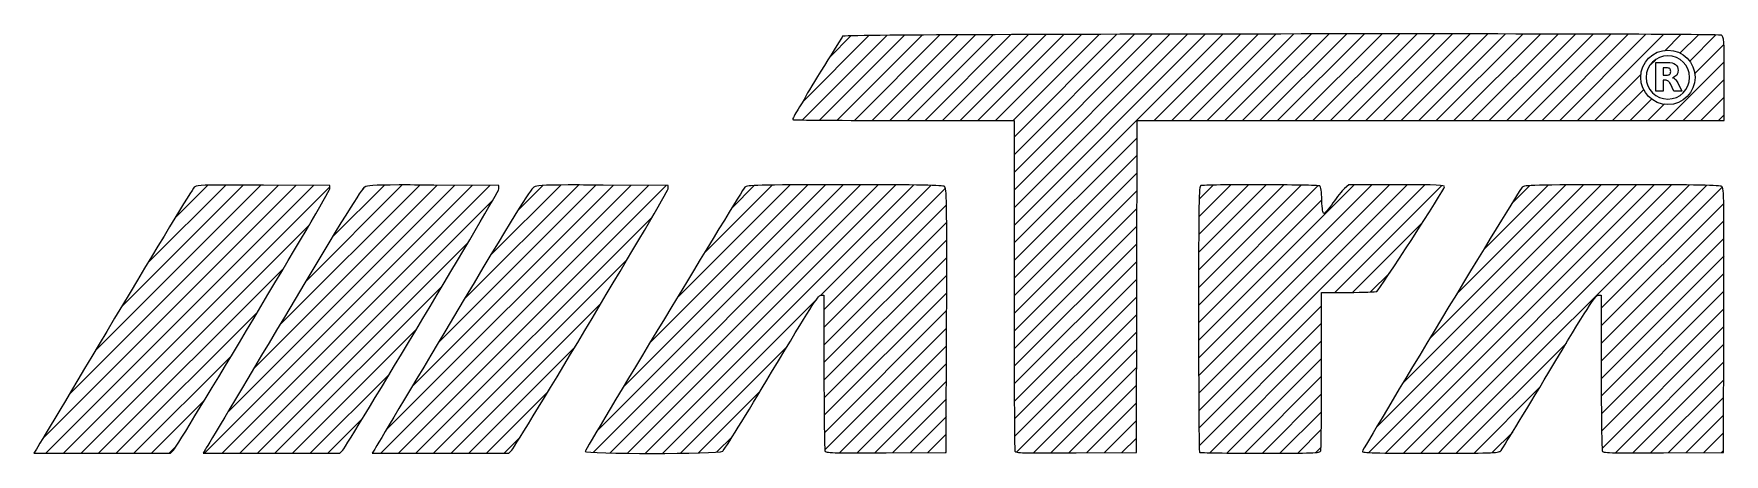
# Model space of a CAD drawing. Extents: x 514 to 729, y 439 to 493.
import ezdxf

# ---------------------------------------------------------------- set-up
doc = ezdxf.new("R2010")
doc.units = 0
doc.layers.get('0').update_dxf_attribs({"linetype": 'CONTINUOUS'})
doc.layers.add('LAYER_1', color=7, linetype='CONTINUOUS')

msp = doc.modelspace()

# ---------------------------------------------------------------- linework, layer by layer
at = {"linetype": 'Continuous'}
for p, q in [((611.88, 481.66), (622.65, 492.44)), ((611.95, 483.98), (620.38, 492.41)), ((614.1, 481.64), (624.92, 492.46)), ((615.39, 489.66), (618.1, 492.38)), ((616.33, 481.62), (627.18, 492.47)), ((618.56, 481.61), (629.43, 492.49)), ((620.8, 481.61), (631.69, 492.5)), ((623.04, 481.6), (633.95, 492.51)), ((625.28, 481.6), (636.2, 492.52)), ((627.53, 481.6), (638.46, 492.53)), ((629.77, 481.6), (640.71, 492.54)), ((632.02, 481.6), (642.96, 492.54)), ((634.26, 481.6), (645.22, 492.55)), ((636.51, 481.6), (647.47, 492.56)), ((638.75, 481.6), (649.72, 492.56)), ((638.87, 466), (665.47, 492.6)), ((638.87, 470.49), (660.97, 492.59)), ((638.87, 468.24), (663.22, 492.59)), ((638.87, 477.22), (654.22, 492.58)), ((638.87, 474.98), (656.47, 492.58)), ((638.87, 472.73), (658.72, 492.58)), ((638.87, 479.47), (651.97, 492.57)), ((656.71, 481.6), (667.71, 492.6)), ((658.96, 481.6), (669.96, 492.6)), ((661.2, 481.6), (672.21, 492.61)), ((663.45, 481.6), (674.46, 492.61)), ((665.69, 481.6), (676.7, 492.61)), ((667.94, 481.6), (678.95, 492.61)), ((670.18, 481.6), (681.2, 492.61)), ((672.43, 481.6), (683.45, 492.61)), ((674.67, 481.6), (685.69, 492.61)), ((676.92, 481.6), (687.94, 492.61)), ((679.16, 481.6), (690.18, 492.62)), ((681.41, 481.6), (692.43, 492.62)), ((683.65, 481.6), (694.67, 492.61)), ((685.9, 481.6), (696.91, 492.61)), ((688.14, 481.6), (699.16, 492.61)), ((690.39, 481.6), (701.4, 492.61)), ((692.63, 481.6), (703.64, 492.61)), ((694.88, 481.6), (705.89, 492.6)), ((697.13, 481.6), (708.13, 492.6)), ((699.37, 481.6), (710.37, 492.6)), ((701.62, 481.6), (712.61, 492.59)), ((703.86, 481.6), (714.85, 492.58)), ((706.11, 481.6), (717.08, 492.58)), ((708.35, 481.6), (719.32, 492.57)), ((710.6, 481.6), (721.55, 492.56)), ((721.72, 490.48), (723.78, 492.54)), ((723.65, 490.16), (726.01, 492.52)), ((724.86, 489.12), (728.22, 492.49)), ((725.5, 487.53), (729.25, 491.28)), ((719.92, 488.68), (720.54, 489.3)), ((721.82, 481.6), (729.29, 489.07)), ((712.84, 481.6), (718.74, 487.5)), ((722.76, 487.03), (722.9, 487.17)), ((724.07, 481.6), (729.29, 486.82)), ((715.09, 481.6), (719.05, 485.56)), ((717.33, 481.6), (720.09, 484.36)), ((726.31, 481.6), (729.29, 484.58)), ((719.58, 481.6), (721.69, 483.71)), ((728.56, 481.6), (729.29, 482.33)), ((638.87, 463.75), (654.53, 479.41)), ((638.87, 461.51), (654.52, 477.16)), ((638.87, 459.26), (654.52, 474.91)), ((515.18, 441.1), (547.43, 473.34)), ((515.57, 439.23), (549.66, 473.33)), ((517.81, 439.23), (551.73, 473.15)), ((518.52, 446.68), (545.19, 473.35)), ((521.85, 452.26), (542.96, 473.36)), ((525.18, 457.83), (540.72, 473.37)), ((528.54, 463.44), (538.48, 473.37)), ((531.98, 469.12), (536.21, 473.35)), ((535.77, 439.23), (569.88, 473.34)), ((538.02, 439.23), (572.11, 473.33)), ((538.7, 444.41), (567.65, 473.35)), ((540.26, 439.23), (572.5, 471.47)), ((542.03, 449.98), (565.41, 473.37)), ((545.34, 455.54), (563.18, 473.38)), ((548.67, 461.11), (560.94, 473.39)), ((552.05, 466.74), (558.69, 473.37)), ((555.93, 472.86), (556.2, 473.13)), ((558.22, 439.23), (592.32, 473.34)), ((558.89, 442.15), (590.09, 473.35)), ((560.47, 439.23), (594.56, 473.32)), ((562.22, 447.72), (587.86, 473.36)), ((565.54, 453.28), (585.63, 473.37)), ((568.85, 458.84), (583.39, 473.38)), ((572.2, 464.44), (581.15, 473.38)), ((575.7, 470.18), (578.85, 473.33)), ((585.26, 439.33), (619.33, 473.4)), ((585.77, 442.08), (617.09, 473.4)), ((587.43, 439.26), (621.58, 473.4)), ((589.1, 447.66), (614.84, 473.4)), ((589.64, 439.22), (623.81, 473.39)), ((591.88, 439.21), (626.04, 473.38)), ((592.51, 453.31), (612.59, 473.4)), ((595.94, 458.99), (610.34, 473.39)), ((599.41, 464.71), (608.08, 473.37)), ((602.95, 470.49), (605.77, 473.32)), ((614.25, 459.34), (628.25, 473.34)), ((614.66, 457.5), (630.13, 472.97)), ((638.87, 457.02), (654.51, 472.66)), ((662.36, 453.57), (682.19, 473.4)), ((662.36, 462.55), (673.2, 473.39)), ((662.36, 460.31), (675.42, 473.36)), ((662.36, 458.06), (677.6, 473.3)), ((662.36, 455.82), (678.06, 471.51)), ((662.37, 449.09), (686.69, 473.41)), ((662.37, 464.8), (670.97, 473.4)), ((662.37, 451.33), (684.44, 473.4)), ((662.38, 467.06), (668.73, 473.41)), ((662.38, 446.86), (688.93, 473.41)), ((662.39, 469.32), (666.47, 473.4)), ((662.39, 444.62), (691.17, 473.39)), ((662.44, 471.6), (664.2, 473.37)), ((679.72, 459.71), (693.32, 473.31)), ((684.03, 439.32), (718.12, 473.4)), ((685.01, 442.54), (715.87, 473.4)), ((686.21, 439.26), (720.36, 473.4)), ((688.35, 448.13), (713.62, 473.4)), ((688.44, 439.24), (722.6, 473.4)), ((690.68, 439.24), (724.83, 473.38)), ((691.76, 453.78), (711.38, 473.4)), ((692.93, 439.24), (727.04, 473.34)), ((695.2, 459.47), (709.12, 473.39)), ((698.67, 465.18), (706.86, 473.37)), ((702.22, 470.98), (704.54, 473.3)), ((713.63, 457.69), (729.04, 473.11)), ((562.71, 439.23), (592.78, 469.3)), ((614.66, 455.26), (630.26, 470.86)), ((638.87, 454.78), (654.51, 470.41)), ((713.63, 455.45), (729.23, 471.04)), ((520.06, 439.23), (549.11, 468.29)), ((614.66, 453.01), (630.29, 468.64)), ((638.87, 452.53), (654.5, 468.16)), ((681.97, 459.71), (690.91, 468.65)), ((713.63, 453.2), (729.26, 468.83)), ((542.51, 439.23), (569.34, 466.07)), ((614.66, 450.77), (630.29, 466.41)), ((638.88, 450.3), (654.5, 465.91)), ((713.63, 450.96), (729.26, 466.59)), ((522.3, 439.23), (545.87, 462.81)), ((564.96, 439.23), (589.56, 463.84)), ((614.66, 448.53), (630.29, 464.16)), ((638.89, 448.06), (654.49, 463.66)), ((713.63, 448.71), (729.27, 464.35)), ((614.67, 446.29), (630.29, 461.91)), ((638.9, 445.82), (654.49, 461.41)), ((684.27, 459.77), (686.72, 462.22)), ((713.64, 446.48), (729.26, 462.1)), ((544.75, 439.23), (566.07, 460.55)), ((594.13, 439.22), (613.7, 458.79)), ((614.68, 444.06), (630.29, 459.66)), ((638.91, 443.59), (654.48, 459.16)), ((713.65, 444.25), (729.26, 459.85)), ((524.55, 439.23), (542.56, 457.25)), ((567.2, 439.23), (586.26, 458.29)), ((614.71, 441.84), (630.28, 457.41)), ((638.93, 441.36), (654.48, 456.91)), ((662.41, 442.4), (678.03, 458.01)), ((713.68, 442.03), (729.25, 457.6)), ((547, 439.23), (562.74, 454.98)), ((614.78, 439.67), (630.28, 455.16)), ((639.21, 439.39), (654.47, 454.66)), ((662.45, 440.18), (678.03, 455.77)), ((713.74, 439.84), (729.25, 455.35)), ((569.45, 439.23), (582.91, 452.69)), ((596.39, 439.24), (609.94, 452.79)), ((616.64, 439.28), (630.27, 452.91)), ((641.32, 439.27), (654.47, 452.41)), ((663.8, 439.29), (678.03, 453.52)), ((695.18, 439.24), (709.2, 453.26)), ((715.43, 439.29), (729.24, 453.1)), ((526.79, 439.23), (539.2, 451.64)), ((618.87, 439.26), (630.26, 450.66)), ((643.56, 439.26), (654.46, 450.16)), ((666.01, 439.26), (678.03, 451.28)), ((717.65, 439.27), (729.23, 450.85)), ((549.24, 439.23), (559.36, 449.35)), ((621.12, 439.27), (630.26, 448.41)), ((645.82, 439.27), (654.46, 447.91)), ((668.24, 439.24), (678.03, 449.03)), ((719.9, 439.27), (729.23, 448.59)), ((529.04, 439.23), (535.78, 445.98)), ((571.69, 439.23), (579.51, 447.05)), ((598.68, 439.28), (606.56, 447.16)), ((623.38, 439.28), (630.25, 446.16)), ((648.08, 439.29), (654.45, 445.66)), ((670.48, 439.24), (678.02, 446.78)), ((697.44, 439.25), (705.82, 447.64)), ((722.16, 439.28), (729.22, 446.34)), ((551.49, 439.23), (555.9, 443.65)), ((625.64, 439.3), (630.25, 443.9)), ((650.33, 439.3), (654.45, 443.41)), ((672.72, 439.24), (678.01, 444.52)), ((724.42, 439.29), (729.21, 444.09)), ((573.94, 439.23), (575.97, 441.27)), ((601.03, 439.39), (603.01, 441.37)), ((627.89, 439.31), (630.24, 441.65)), ((674.98, 439.25), (677.99, 442.26)), ((699.74, 439.31), (702.36, 441.93)), ((726.68, 439.31), (729.21, 441.84)), ((531.28, 439.23), (532.17, 440.13)), ((630.15, 439.32), (630.23, 439.4)), ((652.59, 439.31), (654.44, 441.16)), ((677.3, 439.33), (677.95, 439.97)), ((728.94, 439.32), (729.2, 439.59))]:
    msp.add_line(p, q, dxfattribs=at)
at = {"layer": 'LAYER_1', "color": 7}
for points in [[(721.8, 486.73), (721.54, 486.73), (721.54, 485.35), (720.6, 485.35), (720.6, 488.98), (720.6, 488.98)], [(720.6, 488.98), (722.03, 488.98)], [(646.76, 439.28), (654.44, 439.32), (654.49, 460.46), (654.53, 481.6), (691.91, 481.6), (729.29, 481.6), (729.29, 486.93)], [(721.54, 488.3), (721.54, 487.37), (721.93, 487.37)], [(721.93, 488.3), (721.54, 488.3), (721.54, 488.3)], [(723.37, 486.38), (723.88, 485.35), (722.88, 485.35), (722.44, 486.26)], [(624.83, 481.6), (638.87, 481.6), (638.87, 460.7)], [(551.72, 472.88), (551.73, 473.32), (543.28, 473.36)], [(573.26, 472.88), (573.27, 473.32), (564.99, 473.37)], [(594.8, 472.88), (594.81, 473.32), (586.53, 473.37)], [(687.59, 473.41), (681.5, 473.4), (680.94, 472.92)], [(614.26, 459.34), (614.66, 459.35), (614.66, 449.51)], [(678.03, 449.75), (678.03, 459.71), (681.45, 459.71)], [(713.23, 459.34), (713.63, 459.35), (713.63, 449.51)], [(622.59, 439.28), (630.23, 439.32), (630.28, 456.15)], [(721.56, 439.28), (729.2, 439.32), (729.25, 456.15)], [(514.3, 439.63), (514.04, 439.23), (522.76, 439.23), (531.47, 439.23), (531.84, 439.63)], [(535.92, 439.76), (535.59, 439.23), (544.3, 439.23), (553.01, 439.23), (553.38, 439.63)], [(557.46, 439.76), (557.13, 439.23), (565.84, 439.23), (574.54, 439.23), (574.91, 439.63)]]:
    msp.add_lwpolyline(points, dxfattribs=at)
for points in [[(617.02, 492.33), (616.98, 492.21), (615.94, 490.53), (614.71, 488.6)], [(672.82, 492.61), (644.91, 492.58), (617.07, 492.48), (617.02, 492.33)], [(728.94, 492.45), (728.68, 492.6), (700.72, 492.64), (672.82, 492.61)], [(729.29, 486.93), (729.29, 492.04), (729.28, 492.27), (728.94, 492.45)], [(718.66, 487.09), (718.66, 489), (720.21, 490.56), (722.12, 490.56)], [(722.12, 489.85), (720.59, 489.85), (719.36, 488.62), (719.36, 487.09)], [(722.03, 488.98), (722.51, 488.98), (722.86, 488.9), (723.08, 488.74)], [(722.12, 490.56), (724.03, 490.56), (725.59, 489), (725.59, 487.09)], [(724.89, 487.09), (724.89, 488.62), (723.65, 489.85), (722.12, 489.85)], [(723.08, 488.74), (723.31, 488.58), (723.41, 488.33), (723.41, 487.98)], [(614.71, 488.6), (613.49, 486.66), (612.42, 484.91), (612.34, 484.7)], [(722.12, 483.62), (720.21, 483.62), (718.66, 485.18), (718.66, 487.09)], [(719.36, 487.09), (719.36, 485.56), (720.59, 484.33), (722.12, 484.33)], [(722.17, 486.62), (722.08, 486.69), (721.95, 486.73), (721.8, 486.73)], [(722.35, 488.2), (722.27, 488.27), (722.13, 488.3), (721.93, 488.3)], [(721.93, 487.37), (722.13, 487.37), (722.27, 487.41), (722.35, 487.48)], [(722.12, 484.33), (723.65, 484.33), (724.89, 485.56), (724.89, 487.09)], [(725.59, 487.09), (725.59, 485.18), (724.03, 483.62), (722.12, 483.62)], [(722.44, 486.26), (722.35, 486.44), (722.26, 486.56), (722.17, 486.62)], [(722.48, 487.84), (722.48, 488.01), (722.44, 488.13), (722.35, 488.2)], [(722.35, 487.48), (722.44, 487.55), (722.48, 487.67), (722.48, 487.84)], [(723.24, 487.39), (723.13, 487.24), (722.95, 487.12), (722.72, 487.05)], [(722.72, 487.05), (722.85, 487.02), (722.96, 486.95), (723.06, 486.85)], [(723.06, 486.85), (723.17, 486.75), (723.27, 486.59), (723.37, 486.38)], [(723.41, 487.98), (723.41, 487.74), (723.36, 487.54), (723.24, 487.39)], [(612.34, 484.7), (612.26, 484.49), (611.83, 483.75), (611.39, 483.06)], [(611.39, 483.06), (610.95, 482.38), (610.64, 481.77), (610.69, 481.71)], [(610.69, 481.71), (610.75, 481.65), (617.11, 481.6), (624.83, 481.6)], [(534.46, 473.1), (534.27, 472.93), (529.71, 465.42), (524.33, 456.41)], [(531.84, 439.63), (532.56, 440.42), (551.71, 472.43), (551.72, 472.88)], [(538.67, 473.38), (535.17, 473.37), (534.71, 473.31), (534.46, 473.1)], [(543.28, 473.36), (541.33, 473.37), (539.83, 473.38), (538.67, 473.38)], [(556.18, 473.12), (555.76, 472.89), (553.6, 469.39), (545.95, 456.55)], [(553.38, 439.63), (554.1, 440.42), (573.25, 472.43), (573.26, 472.88)], [(560.56, 473.39), (557.15, 473.38), (556.54, 473.32), (556.18, 473.12)], [(564.99, 473.37), (563.14, 473.38), (561.69, 473.39), (560.56, 473.39)], [(577.72, 473.12), (577.3, 472.89), (575.14, 469.39), (567.49, 456.55)], [(574.91, 439.63), (575.64, 440.42), (594.79, 472.43), (594.8, 472.88)], [(582.1, 473.39), (578.69, 473.38), (578.08, 473.32), (577.72, 473.12)], [(586.53, 473.37), (584.68, 473.38), (583.23, 473.39), (582.1, 473.39)], [(604.59, 473.09), (604.25, 472.81), (584.37, 439.94), (584.25, 439.46)], [(617.34, 473.41), (605.9, 473.4), (604.93, 473.38), (604.59, 473.09)], [(630.02, 473.19), (629.79, 473.36), (626.97, 473.41), (617.34, 473.41)], [(630.28, 456.15), (630.32, 471.8), (630.3, 472.98), (630.02, 473.19)], [(662.64, 473.3), (662.39, 473.21), (662.36, 471.54), (662.36, 456.33)], [(670.28, 473.41), (666.58, 473.42), (662.85, 473.38), (662.64, 473.3)], [(677.8, 473.27), (677.67, 473.35), (673.99, 473.4), (670.28, 473.41)], [(678.06, 471.45), (678.03, 472.52), (677.93, 473.18), (677.8, 473.27)], [(678.33, 469.76), (678.18, 469.76), (678.1, 470.3), (678.06, 471.45)], [(680.94, 472.92), (680.63, 472.65), (679.97, 471.83), (679.46, 471.1)], [(703.56, 473.09), (703.22, 472.81), (683.34, 439.94), (683.22, 439.46)], [(685.08, 459.84), (685.4, 460.05), (693.69, 472.86), (693.69, 473.15)], [(693.69, 473.15), (693.69, 473.38), (692.85, 473.41), (687.59, 473.41)], [(716.31, 473.41), (704.87, 473.4), (703.9, 473.38), (703.56, 473.09)], [(728.99, 473.19), (728.76, 473.36), (725.94, 473.41), (716.31, 473.41)], [(729.25, 456.15), (729.29, 471.8), (729.27, 472.98), (728.99, 473.19)], [(679.46, 471.1), (678.95, 470.36), (678.44, 469.76), (678.33, 469.76)], [(638.87, 460.7), (638.87, 449.2), (638.91, 439.67), (638.97, 439.51)], [(607.99, 449.54), (612.94, 457.8), (613.92, 459.34), (614.26, 459.34)], [(681.45, 459.71), (683.34, 459.71), (684.97, 459.77), (685.08, 459.84)], [(706.98, 449.56), (711.91, 457.81), (712.89, 459.34), (713.23, 459.34)], [(524.33, 456.41), (518.96, 447.41), (514.45, 439.86), (514.3, 439.63)], [(545.95, 456.55), (540.61, 447.6), (536.1, 440.04), (535.92, 439.76)], [(567.49, 456.55), (562.15, 447.6), (557.64, 440.04), (557.46, 439.76)], [(662.36, 456.33), (662.36, 447.06), (662.41, 439.42), (662.48, 439.35)], [(601.77, 439.49), (601.97, 439.63), (604.77, 444.15), (607.99, 449.54)], [(614.66, 449.51), (614.66, 444.11), (614.73, 439.58), (614.8, 439.46)], [(677.92, 439.52), (677.98, 439.67), (678.03, 444.28), (678.03, 449.75)], [(700.82, 439.51), (700.99, 439.67), (703.76, 444.19), (706.98, 449.56)], [(713.63, 449.51), (713.63, 444.11), (713.7, 439.58), (713.78, 439.46)], [(584.25, 439.46), (584.16, 439.11), (601.26, 439.13), (601.77, 439.49)], [(614.8, 439.46), (614.92, 439.28), (616.59, 439.24), (622.59, 439.28)], [(638.97, 439.51), (639.07, 439.26), (639.88, 439.24), (646.76, 439.28)], [(662.48, 439.35), (662.55, 439.29), (666.02, 439.23), (670.2, 439.23)], [(670.2, 439.23), (676.98, 439.23), (677.82, 439.27), (677.92, 439.52)], [(683.22, 439.46), (683.17, 439.28), (684.92, 439.23), (691.84, 439.23)], [(691.84, 439.23), (699.45, 439.23), (700.55, 439.27), (700.82, 439.51)], [(713.78, 439.46), (713.89, 439.28), (715.56, 439.24), (721.56, 439.28)]]:
    msp.add_open_spline(points, degree=3, dxfattribs=at)

doc.saveas('drawing.dxf')
